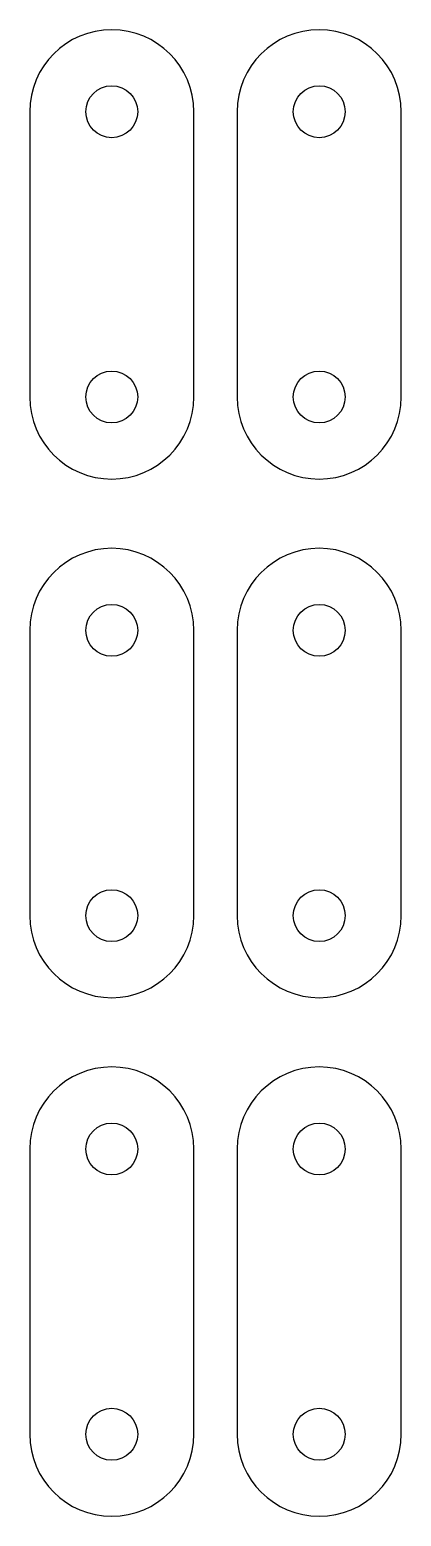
# Model space of a CAD drawing. Header units: inches. Extents: x 1.2 to 4.8, y 0.5 to 14.8.
import ezdxf

# ---------------------------------------------------------------- set-up
doc = ezdxf.new("R2010")
doc.units = ezdxf.units.IN
doc.layers.get('0').update_dxf_attribs({"linetype": 'CONTINUOUS'})

msp = doc.modelspace()

# ---------------------------------------------------------------- linework, layer by layer
for points in [[(1.209, 14), (1.209, 11.25, 1), (2.791, 11.25), (2.791, 14, 1)], [(3.209, 14), (3.209, 11.25, 1), (4.791, 11.25), (4.791, 14, 1)], [(1.209, 9), (1.209, 6.25, 1), (2.791, 6.25), (2.791, 9, 1)], [(3.209, 9), (3.209, 6.25, 1), (4.791, 6.25), (4.791, 9, 1)], [(1.209, 4), (1.209, 1.25, 1), (2.791, 1.25), (2.791, 4, 1)], [(3.209, 4), (3.209, 1.25, 1), (4.791, 1.25), (4.791, 4, 1)]]:
    msp.add_lwpolyline(points, format="xyb", close=True)
for centre in [(2, 14), (4, 14), (2, 11.25), (4, 11.25), (2, 9), (4, 9), (2, 6.25), (4, 6.25), (2, 4), (4, 4), (2, 1.25), (4, 1.25)]:
    msp.add_circle(centre, 0.25)

doc.saveas('drawing.dxf')
